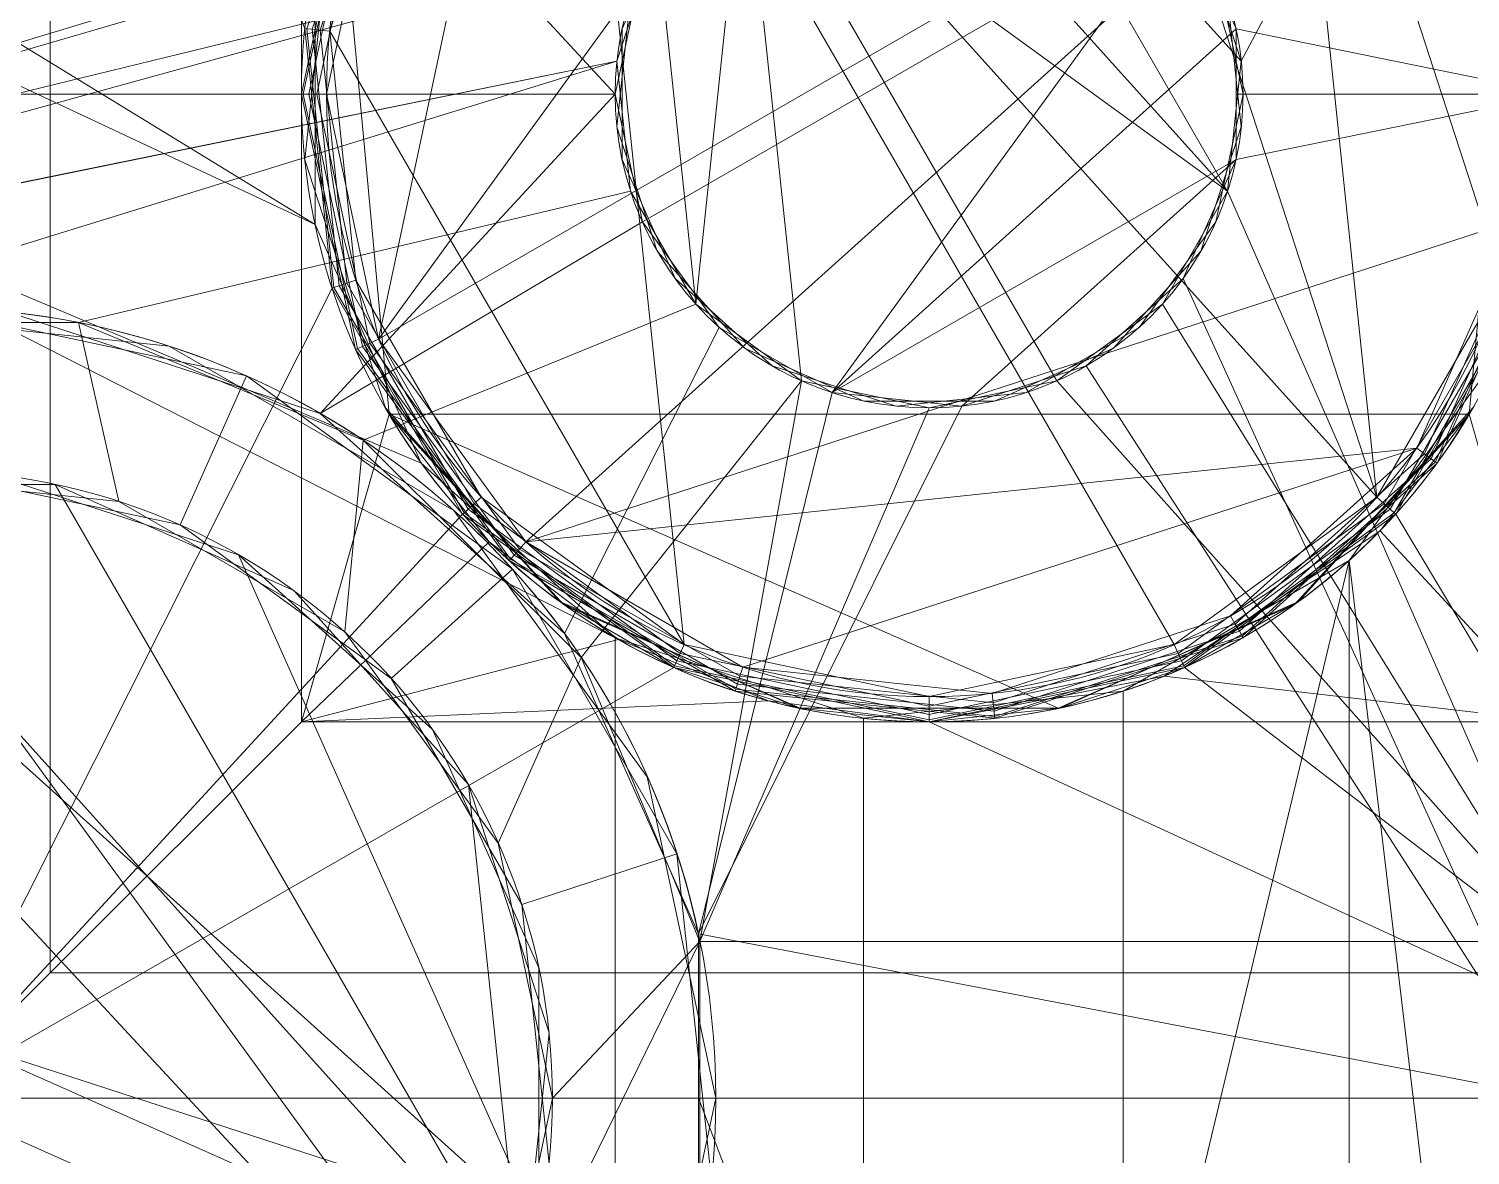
# Model space of a CAD drawing. Header units: millimetres. Extents: x -7.6 to 23.6, y 0 to 40.
# Drawn here: x 8.41 to 14.15, y 7.77 to 12.26 of the extents above; entities that cross this region are included whole.
import ezdxf

# ---------------------------------------------------------------- set-up
doc = ezdxf.new("R2010")
doc.units = ezdxf.units.MM
doc.layers.add('1', color=7, linetype='CONTINUOUS', true_color=0xffffff)

msp = doc.modelspace()

# ---------------------------------------------------------------- linework, layer by layer
at = {"layer": '1', "color": 7, "linetype": 'CONTINUOUS', "lineweight": 13}
for p, q in [((8.5, 8.5, 10), (8.5, 15.5, 10)), ((8.5, 8.5, 9.6), (8.5, 15.5, 9.6)), ((9.5, 14.5, 13.9793), (9.5, 9.5, 11.0925)), ((9.5, 9.5, 9.6), (9.5, 14.5, 9.6)), ((9.8493, 10.7254, 11.8), (14.1507, 10.7254, 11.8)), ((9.5, 9.5, 11.0925), (9.5, 9.5, 9.6)), ((9.5, 9.5, 9.6), (14.5, 9.5, 9.6)), ((9.5, 9.5, 11.0925), (12, 9.5, 11.0925)), ((12, 9.5, 11.0925), (14.5, 9.5, 11.0925)), ((15.5, 8.5, 10), (8.5, 8.5, 10)), ((8.5, 8.5, 10), (8.5, 8.5, 9.6)), ((15.5, 8.5, 9.6), (8.5, 8.5, 9.6)), ((8, 8, 11.3812), (16, 8, 11.3812)), ((8, 8, 10), (16, 8, 10))]:
    msp.add_line(p, q, dxfattribs=at)
at = {"layer": '1', "color": 253, "linetype": 'CONTINUOUS', "lineweight": 13}
for p, q in [((11.0874, 8.625, 2.2), (14.5, 8.625, 2.2)), ((11.0874, 8.625), (14.5, 8.625)), ((11.0874, 8.625, 2.2), (11.0874, 8.625))]:
    msp.add_line(p, q, dxfattribs=at)
at = {"layer": '1', "color": 30, "linetype": 'CONTINUOUS', "lineweight": 13}
for centre, radius in [((12, 12, 9.6), 2.5), ((12, 12, 6.4), 2.5), ((12, 12, 11.4), 2.4), ((12, 12, 8.2), 2.4), ((12, 12, 8.6), 1.25), ((12, 12, 10.15), 1.25), ((12, 12, 5.4), 1.25), ((12, 12, 6.95), 1.25), ((8, 8, 6.4), 3.15), ((8, 8, 3.2), 3.15), ((8, 8, 6.4), 2.5), ((8, 8, 8.6), 2.5), ((8, 8, 3.2), 2.5), ((8, 8, 5.4), 2.5)]:
    msp.add_circle(centre, radius, dxfattribs=at)
at = {"layer": '1', "color": 30, "linetype": 'CONTINUOUS', "lineweight": 13, "extrusion": (0, 0, -1)}
for centre, radius in [((-12, 12, -11.3), 2.5), ((-12, 12, -8.1), 2.5), ((-8, 8, -8.6), 3.15), ((-8, 8, -5.4), 3.15)]:
    msp.add_circle(centre, radius, dxfattribs=at)
at = {"layer": '1', "color": 253, "linetype": 'CONTINUOUS', "lineweight": 13}
for centre, radius in [((12, 12, 3.2), 2.5), ((12, 12, 5), 2.4), ((12, 12, 3.75), 1.25), ((12, 12, 2.2), 1.25), ((8, 8, 2.2), 2.5)]:
    msp.add_circle(centre, radius, dxfattribs=at)
at = {"layer": '1', "color": 253, "linetype": 'CONTINUOUS', "lineweight": 13, "extrusion": (0, 0, -1)}
for centre in [(-12, 12, -4.9), (-8, 8)]:
    msp.add_circle(centre, 2.5, dxfattribs=at)
for centre in [(-8, 8, -2.2), (-8, 8)]:
    msp.add_arc(centre, 3.15, 11.44415, 168.55585, dxfattribs=at)
at = {"layer": '1', "color": 7, "linetype": 'CONTINUOUS', "lineweight": 13, "extrusion": (0, 0, -1)}
msp.add_arc((-12, 12, -11.8), 2.5, 210.65353, 329.34647, dxfattribs=at)
at = {"layer": '1', "color": 7, "linetype": 'CONTINUOUS', "lineweight": 13, "extrusion": (0, -0.5, 0.866025)}
for start_param, end_param in [(5.247394, 6.283185), (0, 1.035791)]:
    msp.add_ellipse((12, 12, 12.5359), major_axis=(0, -2.5, -1.4434), ratio=0.866025, start_param=start_param, end_param=end_param, dxfattribs=at)
at = {"layer": '1', "color": 7, "linetype": 'CONTINUOUS', "lineweight": 13}
for points in [[(16, 16, 16), (8, 16, 16), (8, 8, 11.3812), (16, 8, 11.3812)], [(8, 8, 10), (8, 16, 10), (8.5, 15.5, 10), (8.5, 8.5, 10)], [(8.5, 8.5, 9.6), (8.5, 15.5, 9.6), (9.5, 14.5, 9.6), (9.5, 9.5, 9.6)], [(8.5, 8.5, 9.6), (8.5, 8.5, 10), (8.5, 15.5, 10), (8.5, 15.5, 9.6)], [(9.5, 14.5, 9.6), (9.5, 14.5, 13.9793), (9.5, 9.5, 11.0925), (9.5, 9.5, 9.6)], [(9.5, 9.5, 11.0925), (9.5, 14.5, 13.9793), (9.8493, 10.7254, 11.8)], [(14.1507, 10.7254, 11.8), (9.8493, 10.7254, 11.8), (9.5, 14.5, 13.9793), (14.5, 14.5, 13.9793)], [(14.1507, 10.7254, 11.8), (14.5, 14.5, 13.9793), (14.5, 9.5, 11.0925)], [(9.5, 9.5, 11.0925), (9.8493, 10.7254, 11.8), (10.2474, 10.2172, 11.5066)], [(9.8493, 10.7254, 11.8), (10.5293, 9.9784, 11.8), (10.5293, 9.9784, 11.3687)], [(9.8493, 10.7254, 11.8), (14.1507, 10.7254, 11.8), (13.4556, 9.9674, 11.8), (12.5142, 9.5535, 11.8)], [(12.5142, 9.5535, 11.8), (11.4858, 9.5535, 11.8), (10.5444, 9.9674, 11.8), (9.8493, 10.7254, 11.8)], [(13.4707, 9.9784, 11.3687), (13.4707, 9.9784, 11.8), (14.1507, 10.7254, 11.8)], [(13.7955, 10.2604, 11.5315), (14.1507, 10.7254, 11.8), (14.5, 9.5, 11.0925)], [(10.2474, 10.2172, 11.5066), (10.7624, 9.8278, 11.2818), (9.5, 9.5, 11.0925)], [(14.5, 9.5, 11.0925), (12.9361, 9.6819, 11.1975), (13.7955, 10.2604, 11.5315)], [(10.5293, 9.9784, 11.8), (11.4797, 9.5547, 11.8), (10.9822, 9.7166, 11.2175)], [(10.9822, 9.7166, 11.2175), (10.5293, 9.9784, 11.3687), (10.5293, 9.9784, 11.8)], [(13.0178, 9.7166, 11.2175), (12.5203, 9.5547, 11.8), (13.4707, 9.9784, 11.8)], [(13.4707, 9.9784, 11.8), (13.4707, 9.9784, 11.3687), (13.0178, 9.7166, 11.2175)], [(10.7624, 9.8278, 11.2818), (11.3598, 9.5833, 11.1406), (9.5, 9.5, 11.0925)], [(11.4797, 9.5547, 11.8), (11.4797, 9.5547, 11.1241), (10.9822, 9.7166, 11.2175)], [(13.0178, 9.7166, 11.2175), (12.5203, 9.5547, 11.1241), (12.5203, 9.5547, 11.8)], [(14.5, 9.5, 11.0925), (12, 9.5, 11.0925), (12.9361, 9.6819, 11.1975)], [(11.3598, 9.5833, 11.1406), (12, 9.5, 11.0925), (9.5, 9.5, 11.0925)], [(12, 9.5, 11.0925), (11.4797, 9.5547, 11.8), (12.5203, 9.5547, 11.8)], [(12, 9.5, 11.0925), (11.4797, 9.5547, 11.1241), (11.4797, 9.5547, 11.8)], [(12.5203, 9.5547, 11.8), (12.5203, 9.5547, 11.1241), (12, 9.5, 11.0925)], [(15.5, 8.5, 9.6), (8.5, 8.5, 9.6), (9.5, 9.5, 9.6), (14.5, 9.5, 9.6)], [(14.5, 9.5, 9.6), (9.5, 9.5, 9.6), (9.5, 9.5, 11.0925), (12, 9.5, 11.0925)], [(12, 9.5, 11.0925), (14.5, 9.5, 11.0925), (14.5, 9.5, 9.6)], [(8.5, 8.5, 10), (15.5, 8.5, 10), (16, 8, 10), (8, 8, 10)], [(15.5, 8.5, 9.6), (15.5, 8.5, 10), (8.5, 8.5, 10), (8.5, 8.5, 9.6)], [(16, 8, 10), (16, 8, 11.3812), (8, 8, 11.3812), (8, 8, 10)]]:
    msp.add_3dface(points, dxfattribs=at)
at = {"layer": '1', "color": 30, "linetype": 'CONTINUOUS', "lineweight": 13}
for points in [[(9.6224, 11.2275, 9.6), (9.5137, 12.2613, 9.6), (8, 16, 9.6), (8, 8, 9.6)], [(9.6224, 11.2275, 6.4), (9.5137, 12.2613, 6.4), (8, 16, 6.4), (8, 8, 6.4)], [(13.2227, 12.2599, 8.6), (13.0113, 12.7347, 8.6), (14.5, 16, 8.6), (14.5, 12, 8.6)], [(13.2227, 12.2599, 5.4), (13.0113, 12.7347, 5.4), (14.5, 16, 5.4), (14.5, 12, 5.4)], [(9.8075, 11.0238, 11.4), (12.2509, 14.3869, 11.4), (11.2584, 14.2825, 11.4), (10.3941, 13.7835, 11.4)], [(9.8075, 11.0238, 11.4), (13.9416, 13.4107, 11.4), (13.2, 14.0785, 11.4), (12.2509, 14.3869, 11.4)], [(9.8075, 11.0238, 8.2), (12.2509, 14.3869, 8.2), (11.2584, 14.2825, 8.2), (10.3941, 13.7835, 8.2)], [(9.8075, 11.0238, 8.2), (13.9416, 13.4107, 8.2), (13.2, 14.0785, 8.2), (12.2509, 14.3869, 8.2)], [(10.3941, 13.7835, 11.4), (9.8075, 12.9762, 11.4), (9.6, 12, 11.4), (9.8075, 11.0238, 11.4)], [(10.3941, 13.7835, 8.2), (9.8075, 12.9762, 8.2), (9.6, 12, 8.2), (9.8075, 11.0238, 8.2)], [(13.9416, 13.4107, 11.4), (9.8075, 11.0238, 11.4), (10.3941, 10.2165, 11.4)], [(13.9416, 13.4107, 8.2), (9.8075, 11.0238, 8.2), (10.3941, 10.2165, 8.2)], [(14.3476, 11.501, 11.4), (14.3476, 12.499, 11.4), (13.9416, 13.4107, 11.4), (10.3941, 10.2165, 11.4)], [(14.3476, 11.501, 8.2), (14.3476, 12.499, 8.2), (13.9416, 13.4107, 8.2), (10.3941, 10.2165, 8.2)], [(10.75, 12, 8.6), (8, 12, 8.6), (8.3293, 12.8673, 8.6), (9.575, 13.272, 8.6)], [(10.75, 12, 5.4), (8, 12, 5.4), (8.3293, 12.8673, 5.4), (9.575, 13.272, 5.4)], [(10.8581, 12.5084, 8.6), (10.75, 12, 8.6), (9.575, 13.272, 8.6)], [(10.8581, 12.5084, 5.4), (10.75, 12, 5.4), (9.575, 13.272, 5.4)], [(9.5076, 12, 11.3383), (9.7231, 13.0137, 11.3383), (9.7161, 13.0168, 11.3), (9.5, 12, 11.3)], [(9.5076, 12, 8.1383), (9.7231, 13.0137, 8.1383), (9.7161, 13.0168, 8.1), (9.5, 12, 8.1)], [(9.5293, 12, 11.3707), (9.7429, 13.0049, 11.3707), (9.7231, 13.0137, 11.3383), (9.5076, 12, 11.3383)], [(9.5293, 12, 8.1707), (9.7429, 13.0049, 8.1707), (9.7231, 13.0137, 8.1383), (9.5076, 12, 8.1383)], [(9.5617, 12, 11.3924), (9.7725, 12.9917, 11.3924), (9.7429, 13.0049, 11.3707), (9.5293, 12, 11.3707)], [(9.5617, 12, 8.1924), (9.7725, 12.9917, 8.1924), (9.7429, 13.0049, 8.1707), (9.5293, 12, 8.1707)], [(9.6, 12, 11.4), (9.8075, 12.9762, 11.4), (9.7725, 12.9917, 11.3924), (9.5617, 12, 11.3924)], [(9.6, 12, 8.2), (9.8075, 12.9762, 8.2), (9.7725, 12.9917, 8.1924), (9.5617, 12, 8.1924)], [(13.0113, 12.7347, 10.15), (10.8581, 11.4916, 10.15), (10.75, 12, 10.15), (10.8581, 12.5084, 10.15)], [(13.0113, 12.7347, 6.95), (10.8581, 11.4916, 6.95), (10.75, 12, 6.95), (10.8581, 12.5084, 6.95)], [(10.9887, 12.7347, 8.6), (10.9887, 12.7347, 10.15), (10.7773, 12.2599, 10.15), (10.7773, 12.2599, 8.6)], [(10.9887, 12.7347, 5.4), (10.9887, 12.7347, 6.95), (10.7773, 12.2599, 6.95), (10.7773, 12.2599, 5.4)], [(11.6137, 10.8112, 10.15), (11.1636, 11.0711, 10.15), (10.8581, 11.4916, 10.15), (13.0113, 12.7347, 10.15)], [(11.6137, 10.8112, 6.95), (11.1636, 11.0711, 6.95), (10.8581, 11.4916, 6.95), (13.0113, 12.7347, 6.95)], [(11.6137, 10.8112, 10.15), (13.0113, 12.7347, 10.15), (13.2227, 12.2599, 10.15)], [(11.6137, 10.8112, 6.95), (13.0113, 12.7347, 6.95), (13.2227, 12.2599, 6.95)], [(9.5546, 11.4802, 9.6), (9.5546, 11.4802, 11.3), (9.5546, 12.5198, 11.3), (9.5546, 12.5198, 9.6)], [(9.5546, 11.4802, 6.4), (9.5546, 11.4802, 8.1), (9.5546, 12.5198, 8.1), (9.5546, 12.5198, 6.4)], [(13.25, 12, 8.6), (13.25, 12, 10.15), (13.1419, 12.5084, 10.15), (13.1419, 12.5084, 8.6)], [(13.25, 12, 5.4), (13.25, 12, 6.95), (13.1419, 12.5084, 6.95), (13.1419, 12.5084, 5.4)], [(10.7773, 12.2599, 8.6), (10.7773, 12.2599, 10.15), (10.7773, 11.7401, 10.15), (10.7773, 11.7401, 8.6)], [(10.7773, 12.2599, 5.4), (10.7773, 12.2599, 6.95), (10.7773, 11.7401, 6.95), (10.7773, 11.7401, 5.4)], [(11.6137, 10.8112, 10.15), (13.2227, 12.2599, 10.15), (13.2227, 11.7401, 10.15)], [(11.6137, 10.8112, 6.95), (13.2227, 12.2599, 6.95), (13.2227, 11.7401, 6.95)], [(14.5, 12, 8.6), (13.2227, 12, 8.6), (13.2227, 12.2599, 8.6)], [(14.5, 12, 5.4), (13.2227, 12, 5.4), (13.2227, 12.2599, 5.4)], [(9.575, 10.728, 8.6), (8.3293, 11.1327, 8.6), (8, 12, 8.6), (10.75, 12, 8.6)], [(9.575, 10.728, 5.4), (8.3293, 11.1327, 5.4), (8, 12, 5.4), (10.75, 12, 5.4)], [(9.7231, 10.9863, 11.3383), (9.5076, 12, 11.3383), (9.5, 12, 11.3), (9.7161, 10.9832, 11.3)], [(9.7231, 10.9863, 8.1383), (9.5076, 12, 8.1383), (9.5, 12, 8.1), (9.7161, 10.9832, 8.1)], [(9.7429, 10.9951, 11.3707), (9.5293, 12, 11.3707), (9.5076, 12, 11.3383), (9.7231, 10.9863, 11.3383)], [(9.7429, 10.9951, 8.1707), (9.5293, 12, 8.1707), (9.5076, 12, 8.1383), (9.7231, 10.9863, 8.1383)], [(9.7725, 11.0083, 11.3924), (9.5617, 12, 11.3924), (9.5293, 12, 11.3707), (9.7429, 10.9951, 11.3707)], [(9.7725, 11.0083, 8.1924), (9.5617, 12, 8.1924), (9.5293, 12, 8.1707), (9.7429, 10.9951, 8.1707)], [(9.8075, 11.0238, 11.4), (9.6, 12, 11.4), (9.5617, 12, 11.3924), (9.7725, 11.0083, 11.3924)], [(9.8075, 11.0238, 8.2), (9.6, 12, 8.2), (9.5617, 12, 8.1924), (9.7725, 11.0083, 8.1924)], [(9.575, 10.728, 8.6), (10.75, 12, 8.6), (10.8581, 11.4916, 8.6)], [(9.575, 10.728, 5.4), (10.75, 12, 5.4), (10.8581, 11.4916, 5.4)], [(14.5, 12, 8.6), (14.5, 8, 8.6), (13.0113, 11.2653, 8.6), (13.2227, 11.7401, 8.6)], [(14.5, 12, 5.4), (14.5, 8, 5.4), (13.0113, 11.2653, 5.4), (13.2227, 11.7401, 5.4)], [(13.1419, 11.4916, 8.6), (13.1419, 11.4916, 10.15), (13.25, 12, 10.15), (13.25, 12, 8.6)], [(13.1419, 11.4916, 5.4), (13.1419, 11.4916, 6.95), (13.25, 12, 6.95), (13.25, 12, 5.4)], [(13.2227, 11.7401, 8.6), (13.2227, 12, 8.6), (14.5, 12, 8.6)], [(13.2227, 11.7401, 5.4), (13.2227, 12, 5.4), (14.5, 12, 5.4)], [(10.7773, 11.7401, 8.6), (10.7773, 11.7401, 10.15), (10.9887, 11.2653, 10.15), (10.9887, 11.2653, 8.6)], [(10.7773, 11.7401, 5.4), (10.7773, 11.7401, 6.95), (10.9887, 11.2653, 6.95), (10.9887, 11.2653, 5.4)], [(12.1307, 10.7568, 10.15), (11.6137, 10.8112, 10.15), (13.2227, 11.7401, 10.15)], [(12.1307, 10.7568, 6.95), (11.6137, 10.8112, 6.95), (13.2227, 11.7401, 6.95)], [(13.2227, 11.7401, 10.15), (13.0113, 11.2653, 10.15), (12.625, 10.9175, 10.15), (12.1307, 10.7568, 10.15)], [(13.2227, 11.7401, 6.95), (13.0113, 11.2653, 6.95), (12.625, 10.9175, 6.95), (12.1307, 10.7568, 6.95)], [(9.9775, 10.5305, 9.6), (9.9775, 10.5305, 11.3), (9.5546, 11.4802, 11.3), (9.5546, 11.4802, 9.6)], [(9.9775, 10.5305, 6.4), (9.9775, 10.5305, 8.1), (9.5546, 11.4802, 8.1), (9.5546, 11.4802, 6.4)], [(10.8581, 11.4916, 8.6), (11.1636, 11.0711, 8.6), (10.5484, 9.8515, 8.6), (9.575, 10.728, 8.6)], [(10.8581, 11.4916, 5.4), (11.1636, 11.0711, 5.4), (10.5484, 9.8515, 5.4), (9.575, 10.728, 5.4)], [(10.3941, 10.2165, 11.4), (13.9416, 10.5893, 11.4), (14.3476, 11.501, 11.4)], [(10.3941, 10.2165, 8.2), (13.9416, 10.5893, 8.2), (14.3476, 11.501, 8.2)], [(12.8364, 11.0711, 8.6), (12.8364, 11.0711, 10.15), (13.1419, 11.4916, 10.15), (13.1419, 11.4916, 8.6)], [(12.8364, 11.0711, 5.4), (12.8364, 11.0711, 6.95), (13.1419, 11.4916, 6.95), (13.1419, 11.4916, 5.4)], [(14.3476, 11.501, 11.4), (13.9416, 10.5893, 11.4), (13.9726, 10.5668, 11.3924), (14.385, 11.4931, 11.3924)], [(14.3476, 11.501, 8.2), (13.9416, 10.5893, 8.2), (13.9726, 10.5668, 8.1924), (14.385, 11.4931, 8.1924)], [(14.385, 11.4931, 11.3924), (13.9726, 10.5668, 11.3924), (13.9988, 10.5478, 11.3707), (14.4167, 11.4863, 11.3707)], [(14.385, 11.4931, 8.1924), (13.9726, 10.5668, 8.1924), (13.9988, 10.5478, 8.1707), (14.4167, 11.4863, 8.1707)], [(14.4167, 11.4863, 11.3707), (13.9988, 10.5478, 11.3707), (14.0164, 10.535, 11.3383), (14.4379, 11.4818, 11.3383)], [(14.4167, 11.4863, 8.1707), (13.9988, 10.5478, 8.1707), (14.0164, 10.535, 8.1383), (14.4379, 11.4818, 8.1383)], [(14.4379, 11.4818, 11.3383), (14.0164, 10.535, 11.3383), (14.0225, 10.5305, 11.3), (14.4454, 11.4802, 11.3)], [(14.4379, 11.4818, 8.1383), (14.0164, 10.535, 8.1383), (14.0225, 10.5305, 8.1), (14.4454, 11.4802, 8.1)], [(10.9887, 11.2653, 8.6), (10.9887, 11.2653, 10.15), (11.375, 10.9175, 10.15), (11.375, 10.9175, 8.6)], [(10.9887, 11.2653, 5.4), (10.9887, 11.2653, 6.95), (11.375, 10.9175, 6.95), (11.375, 10.9175, 5.4)], [(14.5, 8, 8.6), (12.625, 10.9175, 8.6), (13.0113, 11.2653, 8.6)], [(14.5, 8, 5.4), (12.625, 10.9175, 5.4), (13.0113, 11.2653, 5.4)], [(8, 8, 9.6), (10.1421, 10.3272, 9.6), (9.6224, 11.2275, 9.6)], [(8, 8, 6.4), (10.1421, 10.3272, 6.4), (9.6224, 11.2275, 6.4)], [(15.25, 8, 9.6), (14.3776, 11.2275, 9.6), (13.8579, 10.3272, 9.6)], [(15.25, 8, 6.4), (14.3776, 11.2275, 6.4), (13.8579, 10.3272, 6.4)], [(9.0168, 10.2839, 6.4), (8, 10.5, 6.4), (8, 11.15, 6.4), (9.2812, 10.8777, 6.4)], [(9.0168, 10.2839, 3.2), (8, 10.5, 3.2), (8, 11.15, 3.2), (9.2812, 10.8777, 3.2)], [(7.6707, 11.1327, 6.4), (7.6707, 11.1327, 8.6), (8.9734, 10.9958, 8.6), (8.9734, 10.9958, 6.4)], [(7.6707, 11.1327, 3.2), (7.6707, 11.1327, 5.4), (8.9734, 10.9958, 5.4), (8.9734, 10.9958, 3.2)], [(10.3941, 10.2165, 11.4), (9.8075, 11.0238, 11.4), (9.7725, 11.0083, 11.3924), (10.3685, 10.188, 11.3924)], [(10.3941, 10.2165, 8.2), (9.8075, 11.0238, 8.2), (9.7725, 11.0083, 8.1924), (10.3685, 10.188, 8.1924)], [(11.0812, 8.6549, 8.6), (10.5484, 9.8515, 8.6), (11.1636, 11.0711, 8.6), (11.6137, 10.8112, 8.6)], [(11.0812, 8.6549, 5.4), (10.5484, 9.8515, 5.4), (11.1636, 11.0711, 5.4), (11.6137, 10.8112, 5.4)], [(12.3863, 10.8112, 8.6), (12.3863, 10.8112, 10.15), (12.8364, 11.0711, 10.15), (12.8364, 11.0711, 8.6)], [(12.3863, 10.8112, 5.4), (12.3863, 10.8112, 6.95), (12.8364, 11.0711, 6.95), (12.8364, 11.0711, 5.4)], [(8.9734, 10.9958, 6.4), (8.9734, 10.9958, 8.6), (10.1078, 10.3409, 8.6), (10.1078, 10.3409, 6.4)], [(8.9734, 10.9958, 3.2), (8.9734, 10.9958, 5.4), (10.1078, 10.3409, 5.4), (10.1078, 10.3409, 3.2)], [(10.3323, 10.1478, 11.3383), (9.7231, 10.9863, 11.3383), (9.7161, 10.9832, 11.3), (10.3272, 10.1421, 11.3)], [(10.3323, 10.1478, 8.1383), (9.7231, 10.9863, 8.1383), (9.7161, 10.9832, 8.1), (10.3272, 10.1421, 8.1)], [(10.3468, 10.1639, 11.3707), (9.7429, 10.9951, 11.3707), (9.7231, 10.9863, 11.3383), (10.3323, 10.1478, 11.3383)], [(10.3468, 10.1639, 8.1707), (9.7429, 10.9951, 8.1707), (9.7231, 10.9863, 8.1383), (10.3323, 10.1478, 8.1383)], [(10.3685, 10.188, 11.3924), (9.7725, 11.0083, 11.3924), (9.7429, 10.9951, 11.3707), (10.3468, 10.1639, 11.3707)], [(10.3685, 10.188, 8.1924), (9.7725, 11.0083, 8.1924), (9.7429, 10.9951, 8.1707), (10.3468, 10.1639, 8.1707)], [(14.2839, 10.9832, 9.6), (14.2839, 10.9832, 11.3), (13.6728, 10.1421, 11.3), (13.6728, 10.1421, 9.6)], [(14.2839, 10.9832, 6.4), (14.2839, 10.9832, 8.1), (13.6728, 10.1421, 8.1), (13.6728, 10.1421, 6.4)], [(12.1307, 10.7568, 8.6), (12.625, 10.9175, 8.6), (14.5, 8, 8.6), (11.0812, 8.6549, 8.6)], [(12.1307, 10.7568, 5.4), (12.625, 10.9175, 5.4), (14.5, 8, 5.4), (11.0812, 8.6549, 5.4)], [(11.375, 10.9175, 8.6), (11.375, 10.9175, 10.15), (11.8693, 10.7568, 10.15), (11.8693, 10.7568, 8.6)], [(11.375, 10.9175, 5.4), (11.375, 10.9175, 6.95), (11.8693, 10.7568, 6.95), (11.8693, 10.7568, 5.4)], [(9.2812, 10.8777, 6.4), (10.3409, 10.1078, 6.4), (9.8579, 9.6728, 6.4), (9.0168, 10.2839, 6.4)], [(9.2812, 10.8777, 3.2), (10.3409, 10.1078, 3.2), (9.8579, 9.6728, 3.2), (9.0168, 10.2839, 3.2)], [(11.6137, 10.8112, 8.6), (12.1307, 10.7568, 8.6), (11.0812, 8.6549, 8.6)], [(11.6137, 10.8112, 5.4), (12.1307, 10.7568, 5.4), (11.0812, 8.6549, 5.4)], [(11.8693, 10.7568, 8.6), (11.8693, 10.7568, 10.15), (12.3863, 10.8112, 10.15), (12.3863, 10.8112, 8.6)], [(11.8693, 10.7568, 5.4), (11.8693, 10.7568, 6.95), (12.3863, 10.8112, 6.95), (12.3863, 10.8112, 5.4)], [(13.9416, 10.5893, 11.4), (10.3941, 10.2165, 11.4), (11.2584, 9.7175, 11.4)], [(13.9416, 10.5893, 8.2), (10.3941, 10.2165, 8.2), (11.2584, 9.7175, 8.2)], [(11.2584, 9.7175, 11.4), (12.2509, 9.6131, 11.4), (13.2, 9.9215, 11.4), (13.9416, 10.5893, 11.4)], [(11.2584, 9.7175, 8.2), (12.2509, 9.6131, 8.2), (13.2, 9.9215, 8.2), (13.9416, 10.5893, 8.2)], [(13.9416, 10.5893, 11.4), (13.2, 9.9215, 11.4), (13.2191, 9.8884, 11.3924), (13.9726, 10.5668, 11.3924)], [(13.9416, 10.5893, 8.2), (13.2, 9.9215, 8.2), (13.2191, 9.8884, 8.1924), (13.9726, 10.5668, 8.1924)], [(13.9726, 10.5668, 11.3924), (13.2191, 9.8884, 11.3924), (13.2354, 9.8603, 11.3707), (13.9988, 10.5478, 11.3707)], [(13.9726, 10.5668, 8.1924), (13.2191, 9.8884, 8.1924), (13.2354, 9.8603, 8.1707), (13.9988, 10.5478, 8.1707)], [(10.75, 9.8349, 9.6), (10.75, 9.8349, 11.3), (9.9775, 10.5305, 11.3), (9.9775, 10.5305, 9.6)], [(10.75, 9.8349, 6.4), (10.75, 9.8349, 8.1), (9.9775, 10.5305, 8.1), (9.9775, 10.5305, 6.4)], [(13.9988, 10.5478, 11.3707), (13.2354, 9.8603, 11.3707), (13.2462, 9.8415, 11.3383), (14.0164, 10.535, 11.3383)], [(13.9988, 10.5478, 8.1707), (13.2354, 9.8603, 8.1707), (13.2462, 9.8415, 8.1383), (14.0164, 10.535, 8.1383)], [(14.0164, 10.535, 11.3383), (13.2462, 9.8415, 11.3383), (13.25, 9.8349, 11.3), (14.0225, 10.5305, 11.3)], [(14.0164, 10.535, 8.1383), (13.2462, 9.8415, 8.1383), (13.25, 9.8349, 8.1), (14.0225, 10.5305, 8.1)], [(10.4454, 7.4802, 8.6), (7.2275, 10.3776, 8.6), (8.2613, 10.4863, 8.6), (9.25, 10.1651, 8.6)], [(10.4454, 7.4802, 5.4), (7.2275, 10.3776, 5.4), (8.2613, 10.4863, 5.4), (9.25, 10.1651, 5.4)], [(8.7725, 10.3776, 6.4), (8.7725, 10.3776, 8.6), (7.7387, 10.4863, 8.6), (7.7387, 10.4863, 6.4)], [(8.7725, 10.3776, 3.2), (8.7725, 10.3776, 5.4), (7.7387, 10.4863, 5.4), (7.7387, 10.4863, 3.2)], [(10.4454, 7.4802, 8.6), (5.7161, 9.0168, 8.6), (6.3272, 9.8579, 8.6), (7.2275, 10.3776, 8.6)], [(10.4454, 7.4802, 5.4), (5.7161, 9.0168, 5.4), (6.3272, 9.8579, 5.4), (7.2275, 10.3776, 5.4)], [(9.6728, 9.8579, 6.4), (9.6728, 9.8579, 8.6), (8.7725, 10.3776, 8.6), (8.7725, 10.3776, 6.4)], [(9.6728, 9.8579, 3.2), (9.6728, 9.8579, 5.4), (8.7725, 10.3776, 5.4), (8.7725, 10.3776, 3.2)], [(10.1078, 10.3409, 6.4), (10.1078, 10.3409, 8.6), (10.8777, 9.2812, 8.6), (10.8777, 9.2812, 6.4)], [(10.1078, 10.3409, 3.2), (10.1078, 10.3409, 5.4), (10.8777, 9.2812, 5.4), (10.8777, 9.2812, 3.2)], [(8, 8, 9.6), (10.9832, 9.7161, 9.6), (10.1421, 10.3272, 9.6)], [(8, 8, 6.4), (10.9832, 9.7161, 6.4), (10.1421, 10.3272, 6.4)], [(13.8579, 10.3272, 9.6), (13.0168, 9.7161, 9.6), (15.25, 8, 9.6)], [(13.8579, 10.3272, 6.4), (13.0168, 9.7161, 6.4), (15.25, 8, 6.4)], [(9.25, 10.1651, 8.6), (10.0225, 9.4695, 8.6), (10.4454, 8.5198, 8.6), (10.4454, 7.4802, 8.6)], [(9.25, 10.1651, 5.4), (10.0225, 9.4695, 5.4), (10.4454, 8.5198, 5.4), (10.4454, 7.4802, 5.4)], [(11.2365, 9.6502, 11.3707), (10.3468, 10.1639, 11.3707), (10.3323, 10.1478, 11.3383), (11.2298, 9.6296, 11.3383)], [(11.2365, 9.6502, 8.1707), (10.3468, 10.1639, 8.1707), (10.3323, 10.1478, 8.1383), (11.2298, 9.6296, 8.1383)], [(11.2465, 9.6811, 11.3924), (10.3685, 10.188, 11.3924), (10.3468, 10.1639, 11.3707), (11.2365, 9.6502, 11.3707)], [(11.2465, 9.6811, 8.1924), (10.3685, 10.188, 8.1924), (10.3468, 10.1639, 8.1707), (11.2365, 9.6502, 8.1707)], [(11.2584, 9.7175, 11.4), (10.3941, 10.2165, 11.4), (10.3685, 10.188, 11.3924), (11.2465, 9.6811, 11.3924)], [(11.2584, 9.7175, 8.2), (10.3941, 10.2165, 8.2), (10.3685, 10.188, 8.1924), (11.2465, 9.6811, 8.1924)], [(10.3776, 8.7725, 6.4), (9.8579, 9.6728, 6.4), (10.3409, 10.1078, 6.4), (10.9958, 8.9734, 6.4)], [(10.3776, 8.7725, 3.2), (9.8579, 9.6728, 3.2), (10.3409, 10.1078, 3.2), (10.9958, 8.9734, 3.2)], [(11.2298, 9.6296, 11.3383), (10.3323, 10.1478, 11.3383), (10.3272, 10.1421, 11.3), (11.2275, 9.6224, 11.3)], [(11.2298, 9.6296, 8.1383), (10.3323, 10.1478, 8.1383), (10.3272, 10.1421, 8.1), (11.2275, 9.6224, 8.1)], [(13.6728, 10.1421, 9.6), (13.6728, 10.1421, 11.3), (12.7725, 9.6224, 11.3), (12.7725, 9.6224, 9.6)], [(13.6728, 10.1421, 6.4), (13.6728, 10.1421, 8.1), (12.7725, 9.6224, 8.1), (12.7725, 9.6224, 6.4)], [(13.2, 9.9215, 11.4), (12.2509, 9.6131, 11.4), (12.2549, 9.5751, 11.3924), (13.2191, 9.8884, 11.3924)], [(13.2, 9.9215, 8.2), (12.2509, 9.6131, 8.2), (12.2549, 9.5751, 8.1924), (13.2191, 9.8884, 8.1924)], [(13.2191, 9.8884, 11.3924), (12.2549, 9.5751, 11.3924), (12.2583, 9.5428, 11.3707), (13.2354, 9.8603, 11.3707)], [(13.2191, 9.8884, 8.1924), (12.2549, 9.5751, 8.1924), (12.2583, 9.5428, 8.1707), (13.2354, 9.8603, 8.1707)], [(10.2839, 9.0168, 6.4), (10.2839, 9.0168, 8.6), (9.6728, 9.8579, 8.6), (9.6728, 9.8579, 6.4)], [(10.2839, 9.0168, 3.2), (10.2839, 9.0168, 5.4), (9.6728, 9.8579, 5.4), (9.6728, 9.8579, 3.2)], [(11.7387, 9.5137, 9.6), (11.7387, 9.5137, 11.3), (10.75, 9.8349, 11.3), (10.75, 9.8349, 9.6)], [(11.7387, 9.5137, 6.4), (11.7387, 9.5137, 8.1), (10.75, 9.8349, 8.1), (10.75, 9.8349, 6.4)], [(13.2354, 9.8603, 11.3707), (12.2583, 9.5428, 11.3707), (12.2605, 9.5213, 11.3383), (13.2462, 9.8415, 11.3383)], [(13.2354, 9.8603, 8.1707), (12.2583, 9.5428, 8.1707), (12.2605, 9.5213, 8.1383), (13.2462, 9.8415, 8.1383)], [(13.2462, 9.8415, 11.3383), (12.2605, 9.5213, 11.3383), (12.2613, 9.5137, 11.3), (13.25, 9.8349, 11.3)], [(13.2462, 9.8415, 8.1383), (12.2605, 9.5213, 8.1383), (12.2613, 9.5137, 8.1), (13.25, 9.8349, 8.1)], [(8, 8, 9.6), (15.25, 8, 9.6), (12, 9.5, 9.6), (10.9832, 9.7161, 9.6)], [(8, 8, 6.4), (15.25, 8, 6.4), (12, 9.5, 6.4), (10.9832, 9.7161, 6.4)], [(12.2509, 9.6131, 11.4), (11.2584, 9.7175, 11.4), (11.2465, 9.6811, 11.3924), (12.2549, 9.5751, 11.3924)], [(12.2509, 9.6131, 8.2), (11.2584, 9.7175, 8.2), (11.2465, 9.6811, 8.1924), (12.2549, 9.5751, 8.1924)], [(15.25, 8, 9.6), (13.0168, 9.7161, 9.6), (12, 9.5, 9.6)], [(15.25, 8, 6.4), (13.0168, 9.7161, 6.4), (12, 9.5, 6.4)], [(12.2583, 9.5428, 11.3707), (11.2365, 9.6502, 11.3707), (11.2298, 9.6296, 11.3383), (12.2605, 9.5213, 11.3383)], [(12.2583, 9.5428, 8.1707), (11.2365, 9.6502, 8.1707), (11.2298, 9.6296, 8.1383), (12.2605, 9.5213, 8.1383)], [(12.2549, 9.5751, 11.3924), (11.2465, 9.6811, 11.3924), (11.2365, 9.6502, 11.3707), (12.2583, 9.5428, 11.3707)], [(12.2549, 9.5751, 8.1924), (11.2465, 9.6811, 8.1924), (11.2365, 9.6502, 8.1707), (12.2583, 9.5428, 8.1707)], [(12.2605, 9.5213, 11.3383), (11.2298, 9.6296, 11.3383), (11.2275, 9.6224, 11.3), (12.2613, 9.5137, 11.3)], [(12.2605, 9.5213, 8.1383), (11.2298, 9.6296, 8.1383), (11.2275, 9.6224, 8.1), (12.2613, 9.5137, 8.1)], [(12.7725, 9.6224, 9.6), (12.7725, 9.6224, 11.3), (11.7387, 9.5137, 11.3), (11.7387, 9.5137, 9.6)], [(12.7725, 9.6224, 6.4), (12.7725, 9.6224, 8.1), (11.7387, 9.5137, 8.1), (11.7387, 9.5137, 6.4)], [(10.8777, 9.2812, 6.4), (10.8777, 9.2812, 8.6), (11.15, 8, 8.6), (11.15, 8, 6.4)], [(10.8777, 9.2812, 3.2), (10.8777, 9.2812, 5.4), (11.15, 8, 5.4), (11.15, 8, 3.2)], [(5.7161, 9.0168, 8.6), (10.0225, 6.5305, 8.6), (9.25, 5.8349, 8.6), (8.2613, 5.5137, 8.6)], [(5.7161, 9.0168, 8.6), (10.4454, 7.4802, 8.6), (10.0225, 6.5305, 8.6)], [(5.7161, 9.0168, 5.4), (10.0225, 6.5305, 5.4), (9.25, 5.8349, 5.4), (8.2613, 5.5137, 5.4)], [(5.7161, 9.0168, 5.4), (10.4454, 7.4802, 5.4), (10.0225, 6.5305, 5.4)], [(10.5, 8, 6.4), (10.5, 8, 8.6), (10.2839, 9.0168, 8.6), (10.2839, 9.0168, 6.4)], [(10.5, 8, 3.2), (10.5, 8, 5.4), (10.2839, 9.0168, 5.4), (10.2839, 9.0168, 3.2)], [(10.9958, 8.9734, 6.4), (11.1327, 7.6707, 6.4), (10.4863, 7.7387, 6.4), (10.3776, 8.7725, 6.4)], [(10.9958, 8.9734, 3.2), (11.1327, 7.6707, 3.2), (10.4863, 7.7387, 3.2), (10.3776, 8.7725, 3.2)], [(14.5, 8, 8.6), (11.0812, 8, 8.6), (11.0812, 8.6549, 8.6)], [(14.5, 8, 5.4), (11.0812, 8, 5.4), (11.0812, 8.6549, 5.4)], [(8, 8, 9.6), (9.5137, 4.2613, 9.6), (9.8349, 5.25, 9.6)], [(9.8349, 5.25, 9.6), (10.5305, 6.0225, 9.6), (8, 8, 9.6)], [(15.25, 8, 9.6), (8, 8, 9.6), (11.4802, 6.4454, 9.6), (12.5198, 6.4454, 9.6)], [(9.6224, 3.2275, 9.6), (9.5137, 4.2613, 9.6), (8, 8, 9.6), (8, 0, 9.6)], [(10.5305, 6.0225, 9.6), (11.4802, 6.4454, 9.6), (8, 8, 9.6)], [(8, 8, 6.4), (9.5137, 4.2613, 6.4), (9.8349, 5.25, 6.4)], [(9.8349, 5.25, 6.4), (10.5305, 6.0225, 6.4), (8, 8, 6.4)], [(15.25, 8, 6.4), (8, 8, 6.4), (11.4802, 6.4454, 6.4), (12.5198, 6.4454, 6.4)], [(9.6224, 3.2275, 6.4), (9.5137, 4.2613, 6.4), (8, 8, 6.4), (8, 0, 6.4)], [(10.5305, 6.0225, 6.4), (11.4802, 6.4454, 6.4), (8, 8, 6.4)], [(10.2839, 6.9832, 6.4), (10.2839, 6.9832, 8.6), (10.5, 8, 8.6), (10.5, 8, 6.4)], [(10.2839, 6.9832, 3.2), (10.2839, 6.9832, 5.4), (10.5, 8, 5.4), (10.5, 8, 3.2)], [(11.15, 8, 6.4), (11.15, 8, 8.6), (10.8777, 6.7188, 8.6), (10.8777, 6.7188, 6.4)], [(11.15, 8, 3.2), (11.15, 8, 5.4), (10.8777, 6.7188, 5.4), (10.8777, 6.7188, 3.2)], [(11.0812, 8, 8.6), (14.5, 8, 8.6), (12.625, 5.0825, 8.6), (12.1307, 5.2432, 8.6)], [(12.1307, 5.2432, 8.6), (11.6137, 5.1888, 8.6), (11.0812, 7.3451, 8.6), (11.0812, 8, 8.6)], [(11.0812, 8, 5.4), (14.5, 8, 5.4), (12.625, 5.0825, 5.4), (12.1307, 5.2432, 5.4)], [(12.1307, 5.2432, 5.4), (11.6137, 5.1888, 5.4), (11.0812, 7.3451, 5.4), (11.0812, 8, 5.4)], [(12.5198, 6.4454, 9.6), (13.4695, 6.0225, 9.6), (15.25, 8, 9.6)], [(12.5198, 6.4454, 6.4), (13.4695, 6.0225, 6.4), (15.25, 8, 6.4)], [(13.0113, 4.7347, 8.6), (12.625, 5.0825, 8.6), (14.5, 8, 8.6)], [(13.0113, 4.7347, 5.4), (12.625, 5.0825, 5.4), (14.5, 8, 5.4)], [(14.5, 8, 8.6), (14.5, 3.8, 8.6), (13.2227, 4.2599, 8.6), (13.0113, 4.7347, 8.6)], [(14.5, 8, 5.4), (14.5, 3.8, 5.4), (13.2227, 4.2599, 5.4), (13.0113, 4.7347, 5.4)], [(15.25, 8, 9.6), (13.4695, 6.0225, 9.6), (14.1651, 5.25, 9.6)], [(15.25, 8, 6.4), (13.4695, 6.0225, 6.4), (14.1651, 5.25, 6.4)]]:
    msp.add_3dface(points, dxfattribs=at)
at = {"layer": '1', "color": 253, "linetype": 'CONTINUOUS', "lineweight": 13}
for points in [[(11.7401, 13.2227, 2.2), (5.2432, 12.1307, 2.2), (5.0825, 12.625, 2.2), (14.5, 14.5, 2.2)], [(13.2432, 12.1307, 2.2), (13.0825, 12.625, 2.2), (14.5, 14.5, 2.2)], [(13.1888, 11.6137, 2.2), (13.2432, 12.1307, 2.2), (14.5, 14.5, 2.2), (14.5, 8.625, 2.2)], [(12.499, 14.3476, 5), (11.501, 14.3476, 5), (10.5893, 13.9416, 5), (13.7835, 10.3941, 5)], [(13.7835, 10.3941, 5), (13.4107, 13.9416, 5), (12.499, 14.3476, 5)], [(11.0238, 9.8075, 5), (10.5893, 13.9416, 5), (9.9215, 13.2, 5), (9.6131, 12.2509, 5)], [(10.5893, 13.9416, 5), (12.9762, 9.8075, 5), (13.7835, 10.3941, 5)], [(11.0238, 9.8075, 5), (12, 9.6, 5), (12.9762, 9.8075, 5), (10.5893, 13.9416, 5)], [(13.4107, 13.9416, 5), (13.7835, 10.3941, 5), (14.2825, 11.2584, 5)], [(14.2825, 11.2584, 5), (14.3869, 12.2509, 5), (14.0785, 13.2, 5), (13.4107, 13.9416, 5)], [(5.6728, 13.8579, 3.2), (9.5546, 11.4802, 3.2), (9.5546, 12.5198, 3.2)], [(9.5546, 11.4802, 3.2), (5.6728, 13.8579, 3.2), (6.2839, 13.0168, 3.2)], [(11.7401, 13.2227, 2.2), (4.9289, 11.1636, 2.2), (5.1888, 11.6137, 2.2)], [(4.9289, 11.1636, 2.2), (11.7401, 13.2227, 2.2), (11.2653, 13.0113, 2.2)], [(5.1888, 11.6137, 2.2), (5.2432, 12.1307, 2.2), (11.7401, 13.2227, 2.2)], [(9.5428, 12.2583, 4.9707), (9.8603, 13.2354, 4.9707), (9.8415, 13.2462, 4.9383), (9.5213, 12.2605, 4.9383)], [(9.5751, 12.2549, 4.9924), (9.8884, 13.2191, 4.9924), (9.8603, 13.2354, 4.9707), (9.5428, 12.2583, 4.9707)], [(9.6131, 12.2509, 5), (9.9215, 13.2, 5), (9.8884, 13.2191, 4.9924), (9.5751, 12.2549, 4.9924)], [(13.1888, 11.6137, 3.75), (11.2653, 13.0113, 3.75), (11.7401, 13.2227, 3.75)], [(13.1888, 11.6137, 3.75), (11.7401, 13.2227, 3.75), (12.2599, 13.2227, 3.75)], [(12.2599, 13.2227, 3.75), (12.7347, 13.0113, 3.75), (13.0825, 12.625, 3.75), (13.2432, 12.1307, 3.75)], [(13.2432, 12.1307, 3.75), (13.1888, 11.6137, 3.75), (12.2599, 13.2227, 3.75)], [(14.0785, 13.2, 5), (14.3869, 12.2509, 5), (14.4249, 12.2549, 4.9924), (14.1116, 13.2191, 4.9924)], [(14.1116, 13.2191, 4.9924), (14.4249, 12.2549, 4.9924), (14.4572, 12.2583, 4.9707), (14.1397, 13.2354, 4.9707)], [(14.1397, 13.2354, 4.9707), (14.4572, 12.2583, 4.9707), (14.4787, 12.2605, 4.9383), (14.1585, 13.2462, 4.9383)], [(4.9289, 11.1636, 2.2), (11.2653, 13.0113, 2.2), (10.9175, 12.625, 2.2)], [(6.2839, 13.0168, 3.2), (6.5, 12, 3.2), (9.9775, 10.5305, 3.2), (9.5546, 11.4802, 3.2)], [(10.9175, 12.625, 3.75), (11.2653, 13.0113, 3.75), (11.0711, 11.1636, 3.75)], [(11.4916, 10.8581, 3.75), (11.0711, 11.1636, 3.75), (11.2653, 13.0113, 3.75)], [(11.2653, 13.0113, 3.75), (12.5084, 10.8581, 3.75), (12, 10.75, 3.75), (11.4916, 10.8581, 3.75)], [(13.1888, 11.6137, 3.75), (12.9289, 11.1636, 3.75), (12.5084, 10.8581, 3.75), (11.2653, 13.0113, 3.75)], [(9.5137, 11.7387, 3.2), (9.5137, 11.7387, 4.9), (9.6224, 12.7725, 4.9), (9.6224, 12.7725, 3.2)], [(4.5084, 10.8581, 2.2), (10.9175, 12.625, 2.2), (10.7568, 12.1307, 2.2)], [(4.5084, 10.8581, 2.2), (4.9289, 11.1636, 2.2), (10.9175, 12.625, 2.2)], [(11.0711, 11.1636, 3.75), (10.8112, 11.6137, 3.75), (10.7568, 12.1307, 3.75), (10.9175, 12.625, 3.75)], [(10.8112, 12.3863, 2.2), (10.8112, 12.3863, 3.75), (10.7568, 11.8693, 3.75), (10.7568, 11.8693, 2.2)], [(13.2432, 11.8693, 2.2), (13.2432, 11.8693, 3.75), (13.1888, 12.3863, 3.75), (13.1888, 12.3863, 2.2)], [(9.6296, 11.2298, 4.9383), (9.5213, 12.2605, 4.9383), (9.5137, 12.2613, 4.9), (9.6224, 11.2275, 4.9)], [(9.6502, 11.2365, 4.9707), (9.5428, 12.2583, 4.9707), (9.5213, 12.2605, 4.9383), (9.6296, 11.2298, 4.9383)], [(9.6811, 11.2465, 4.9924), (9.5751, 12.2549, 4.9924), (9.5428, 12.2583, 4.9707), (9.6502, 11.2365, 4.9707)], [(9.7175, 11.2584, 5), (9.6131, 12.2509, 5), (9.5751, 12.2549, 4.9924), (9.6811, 11.2465, 4.9924)], [(9.6131, 12.2509, 5), (9.7175, 11.2584, 5), (10.2165, 10.3941, 5), (11.0238, 9.8075, 5)], [(4, 10.75, 2.2), (10.7568, 12.1307, 2.2), (7.387, 11.0898, 2.2)], [(10.7568, 12.1307, 2.2), (4, 10.75, 2.2), (4.5084, 10.8581, 2.2)], [(10.7568, 12.1307, 2.2), (10.8112, 11.6137, 2.2), (8.613, 11.0898, 2.2), (7.387, 11.0898, 2.2)], [(10.75, 6.1651, 3.2), (6.5, 12, 3.2), (6.2839, 10.9832, 3.2)], [(10.75, 9.8349, 3.2), (6.5, 12, 3.2), (10.75, 6.1651, 3.2)], [(6.5, 12, 3.2), (10.75, 9.8349, 3.2), (9.9775, 10.5305, 3.2)], [(10.7568, 11.8693, 2.2), (10.7568, 11.8693, 3.75), (10.9175, 11.375, 3.75), (10.9175, 11.375, 2.2)], [(13.0825, 11.375, 2.2), (13.0825, 11.375, 3.75), (13.2432, 11.8693, 3.75), (13.2432, 11.8693, 2.2)], [(9.8349, 10.75, 3.2), (9.8349, 10.75, 4.9), (9.5137, 11.7387, 4.9), (9.5137, 11.7387, 3.2)], [(9.7462, 10.6217, 2.2), (8.613, 11.0898, 2.2), (10.8112, 11.6137, 2.2), (11.0711, 11.1636, 2.2)], [(14.5, 8.625, 2.2), (12.9289, 11.1636, 2.2), (13.1888, 11.6137, 2.2)], [(10.9175, 11.375, 2.2), (10.9175, 11.375, 3.75), (11.2653, 10.9887, 3.75), (11.2653, 10.9887, 2.2)], [(12.7347, 10.9887, 2.2), (12.7347, 10.9887, 3.75), (13.0825, 11.375, 3.75), (13.0825, 11.375, 2.2)], [(10.2165, 10.3941, 5), (9.7175, 11.2584, 5), (9.6811, 11.2465, 4.9924), (10.188, 10.3685, 4.9924)], [(14.2825, 11.2584, 5), (13.7835, 10.3941, 5), (13.812, 10.3685, 4.9924), (14.3189, 11.2465, 4.9924)], [(10.1478, 10.3323, 4.9383), (9.6296, 11.2298, 4.9383), (9.6224, 11.2275, 4.9), (10.1421, 10.3272, 4.9)], [(10.1639, 10.3468, 4.9707), (9.6502, 11.2365, 4.9707), (9.6296, 11.2298, 4.9383), (10.1478, 10.3323, 4.9383)], [(10.188, 10.3685, 4.9924), (9.6811, 11.2465, 4.9924), (9.6502, 11.2365, 4.9707), (10.1639, 10.3468, 4.9707)], [(14.3189, 11.2465, 4.9924), (13.812, 10.3685, 4.9924), (13.8361, 10.3468, 4.9707), (14.3498, 11.2365, 4.9707)], [(14.3498, 11.2365, 4.9707), (13.8361, 10.3468, 4.9707), (13.8522, 10.3323, 4.9383), (14.3704, 11.2298, 4.9383)], [(14.3704, 11.2298, 4.9383), (13.8522, 10.3323, 4.9383), (13.8579, 10.3272, 4.9), (14.3776, 11.2275, 4.9)], [(10.6149, 9.7564, 2.2), (9.7462, 10.6217, 2.2), (11.0711, 11.1636, 2.2), (11.4916, 10.8581, 2.2)], [(12.5084, 10.8581, 2.2), (12.9289, 11.1636, 2.2), (14.5, 8.625, 2.2)], [(8.7725, 10.3776), (7.7387, 10.4863), (7.387, 11.0898), (8.613, 11.0898)], [(7.387, 11.0898), (7.387, 11.0898, 2.2), (8.613, 11.0898, 2.2), (8.613, 11.0898)], [(8.613, 11.0898), (9.7462, 10.6217), (9.6728, 9.8579), (8.7725, 10.3776)], [(8.613, 11.0898), (8.613, 11.0898, 2.2), (9.7462, 10.6217, 2.2), (9.7462, 10.6217)], [(6.2839, 10.9832, 3.2), (5.6728, 10.1421, 3.2), (9.9775, 5.4695, 3.2), (10.75, 6.1651, 3.2)], [(11.2653, 10.9887, 2.2), (11.2653, 10.9887, 3.75), (11.7401, 10.7773, 3.75), (11.7401, 10.7773, 2.2)], [(12.2599, 10.7773, 2.2), (12.2599, 10.7773, 3.75), (12.7347, 10.9887, 3.75), (12.7347, 10.9887, 2.2)], [(14.2839, 10.9832, 3.2), (13.6728, 10.1421, 3.2), (14.2839, 5.0168, 3.2)], [(11.4916, 10.8581, 2.2), (11.0874, 8.625, 2.2), (10.6149, 9.7564, 2.2)], [(14.5, 8.625, 2.2), (11.0874, 8.625, 2.2), (12, 10.75, 2.2), (12.5084, 10.8581, 2.2)], [(11.4916, 10.8581, 2.2), (12, 10.75, 2.2), (11.0874, 8.625, 2.2)], [(10.5305, 9.9775, 3.2), (10.5305, 9.9775, 4.9), (9.8349, 10.75, 4.9), (9.8349, 10.75, 3.2)], [(11.7401, 10.7773, 2.2), (11.7401, 10.7773, 3.75), (12.2599, 10.7773, 3.75), (12.2599, 10.7773, 2.2)], [(14.1651, 10.75, 3.2), (14.1651, 10.75, 4.9), (13.4695, 9.9775, 4.9), (13.4695, 9.9775, 3.2)], [(9.7462, 10.6217), (10.6149, 9.7564), (10.2839, 9.0168), (9.6728, 9.8579)], [(9.7462, 10.6217), (9.7462, 10.6217, 2.2), (10.6149, 9.7564, 2.2), (10.6149, 9.7564)], [(9.0168, 10.2839), (9.0168, 10.2839, 2.2), (8, 10.5, 2.2), (8, 10.5)], [(5.8349, 9.25, 2.2), (6.5305, 10.0225, 2.2), (7.4802, 10.4454, 2.2), (10.3776, 7.2275, 2.2)], [(10.3776, 7.2275, 2.2), (7.4802, 10.4454, 2.2), (8.5198, 10.4454, 2.2)], [(10.3776, 7.2275, 2.2), (8.5198, 10.4454, 2.2), (9.4695, 10.0225, 2.2), (10.1651, 9.25, 2.2)], [(11.0238, 9.8075, 5), (10.2165, 10.3941, 5), (10.188, 10.3685, 4.9924), (11.0083, 9.7725, 4.9924)], [(13.7835, 10.3941, 5), (12.9762, 9.8075, 5), (12.9917, 9.7725, 4.9924), (13.812, 10.3685, 4.9924)], [(10.9863, 9.7231, 4.9383), (10.1478, 10.3323, 4.9383), (10.1421, 10.3272, 4.9), (10.9832, 9.7161, 4.9)], [(10.9951, 9.7429, 4.9707), (10.1639, 10.3468, 4.9707), (10.1478, 10.3323, 4.9383), (10.9863, 9.7231, 4.9383)], [(11.0083, 9.7725, 4.9924), (10.188, 10.3685, 4.9924), (10.1639, 10.3468, 4.9707), (10.9951, 9.7429, 4.9707)], [(13.812, 10.3685, 4.9924), (12.9917, 9.7725, 4.9924), (13.0049, 9.7429, 4.9707), (13.8361, 10.3468, 4.9707)], [(13.8361, 10.3468, 4.9707), (13.0049, 9.7429, 4.9707), (13.0137, 9.7231, 4.9383), (13.8522, 10.3323, 4.9383)], [(13.8522, 10.3323, 4.9383), (13.0137, 9.7231, 4.9383), (13.0168, 9.7161, 4.9), (13.8579, 10.3272, 4.9)], [(9.8579, 9.6728), (9.8579, 9.6728, 2.2), (9.0168, 10.2839, 2.2), (9.0168, 10.2839)], [(5.6728, 5.8579, 3.2), (9.5546, 4.5198, 3.2), (9.9775, 5.4695, 3.2), (5.6728, 10.1421, 3.2)], [(13.6728, 10.1421, 3.2), (12.7725, 6.3776, 3.2), (13.6728, 5.8579, 3.2)], [(12.7725, 6.3776, 3.2), (13.6728, 10.1421, 3.2), (12.7725, 9.6224, 3.2)], [(13.6728, 5.8579, 3.2), (14.2839, 5.0168, 3.2), (13.6728, 10.1421, 3.2)], [(11.4802, 9.5546, 3.2), (11.4802, 9.5546, 4.9), (10.5305, 9.9775, 4.9), (10.5305, 9.9775, 3.2)], [(13.4695, 9.9775, 3.2), (13.4695, 9.9775, 4.9), (12.5198, 9.5546, 4.9), (12.5198, 9.5546, 3.2)], [(10.75, 6.1651, 3.2), (11.7387, 6.4863, 3.2), (11.7387, 9.5137, 3.2), (10.75, 9.8349, 3.2)], [(12, 9.5617, 4.9924), (11.0083, 9.7725, 4.9924), (10.9951, 9.7429, 4.9707), (12, 9.5293, 4.9707)], [(12, 9.6, 5), (11.0238, 9.8075, 5), (11.0083, 9.7725, 4.9924), (12, 9.5617, 4.9924)], [(12.9762, 9.8075, 5), (12, 9.6, 5), (12, 9.5617, 4.9924), (12.9917, 9.7725, 4.9924)], [(12.9917, 9.7725, 4.9924), (12, 9.5617, 4.9924), (12, 9.5293, 4.9707), (13.0049, 9.7429, 4.9707)], [(10.6149, 9.7564), (11.0874, 8.625), (10.5, 8), (10.2839, 9.0168)], [(10.6149, 9.7564), (10.6149, 9.7564, 2.2), (11.0874, 8.625, 2.2), (11.0874, 8.625)], [(12, 9.5076, 4.9383), (10.9863, 9.7231, 4.9383), (10.9832, 9.7161, 4.9), (12, 9.5, 4.9)], [(12, 9.5293, 4.9707), (10.9951, 9.7429, 4.9707), (10.9863, 9.7231, 4.9383), (12, 9.5076, 4.9383)], [(13.0049, 9.7429, 4.9707), (12, 9.5293, 4.9707), (12, 9.5076, 4.9383), (13.0137, 9.7231, 4.9383)], [(13.0137, 9.7231, 4.9383), (12, 9.5076, 4.9383), (12, 9.5, 4.9), (13.0168, 9.7161, 4.9)], [(10.3776, 8.7725), (10.3776, 8.7725, 2.2), (9.8579, 9.6728, 2.2), (9.8579, 9.6728)], [(12.7725, 9.6224, 3.2), (11.7387, 9.5137, 3.2), (11.7387, 6.4863, 3.2), (12.7725, 6.3776, 3.2)], [(12.5198, 9.5546, 3.2), (12.5198, 9.5546, 4.9), (11.4802, 9.5546, 4.9), (11.4802, 9.5546, 3.2)], [(10.3776, 7.2275, 2.2), (5.5137, 8.2613, 2.2), (5.8349, 9.25, 2.2)], [(10.1651, 9.25, 2.2), (10.4863, 8.2613, 2.2), (10.3776, 7.2275, 2.2)], [(10.4863, 7.7387), (10.4863, 7.7387, 2.2), (10.3776, 8.7725, 2.2), (10.3776, 8.7725)], [(10.2839, 6.9832), (11.0874, 8.625), (11.0874, 7.375), (10.6149, 6.2436)], [(11.0874, 8.625), (10.2839, 6.9832), (10.5, 8)], [(11.0874, 8.625), (14.5, 8.625), (14.5, 7.375), (11.0874, 7.375)], [(11.0874, 8.625, 2.2), (14.5, 8.625, 2.2), (14.5, 8.625), (11.0874, 8.625)], [(5.6224, 7.2275, 2.2), (5.5137, 8.2613, 2.2), (10.3776, 7.2275, 2.2)]]:
    msp.add_3dface(points, dxfattribs=at)

doc.saveas('drawing.dxf')
